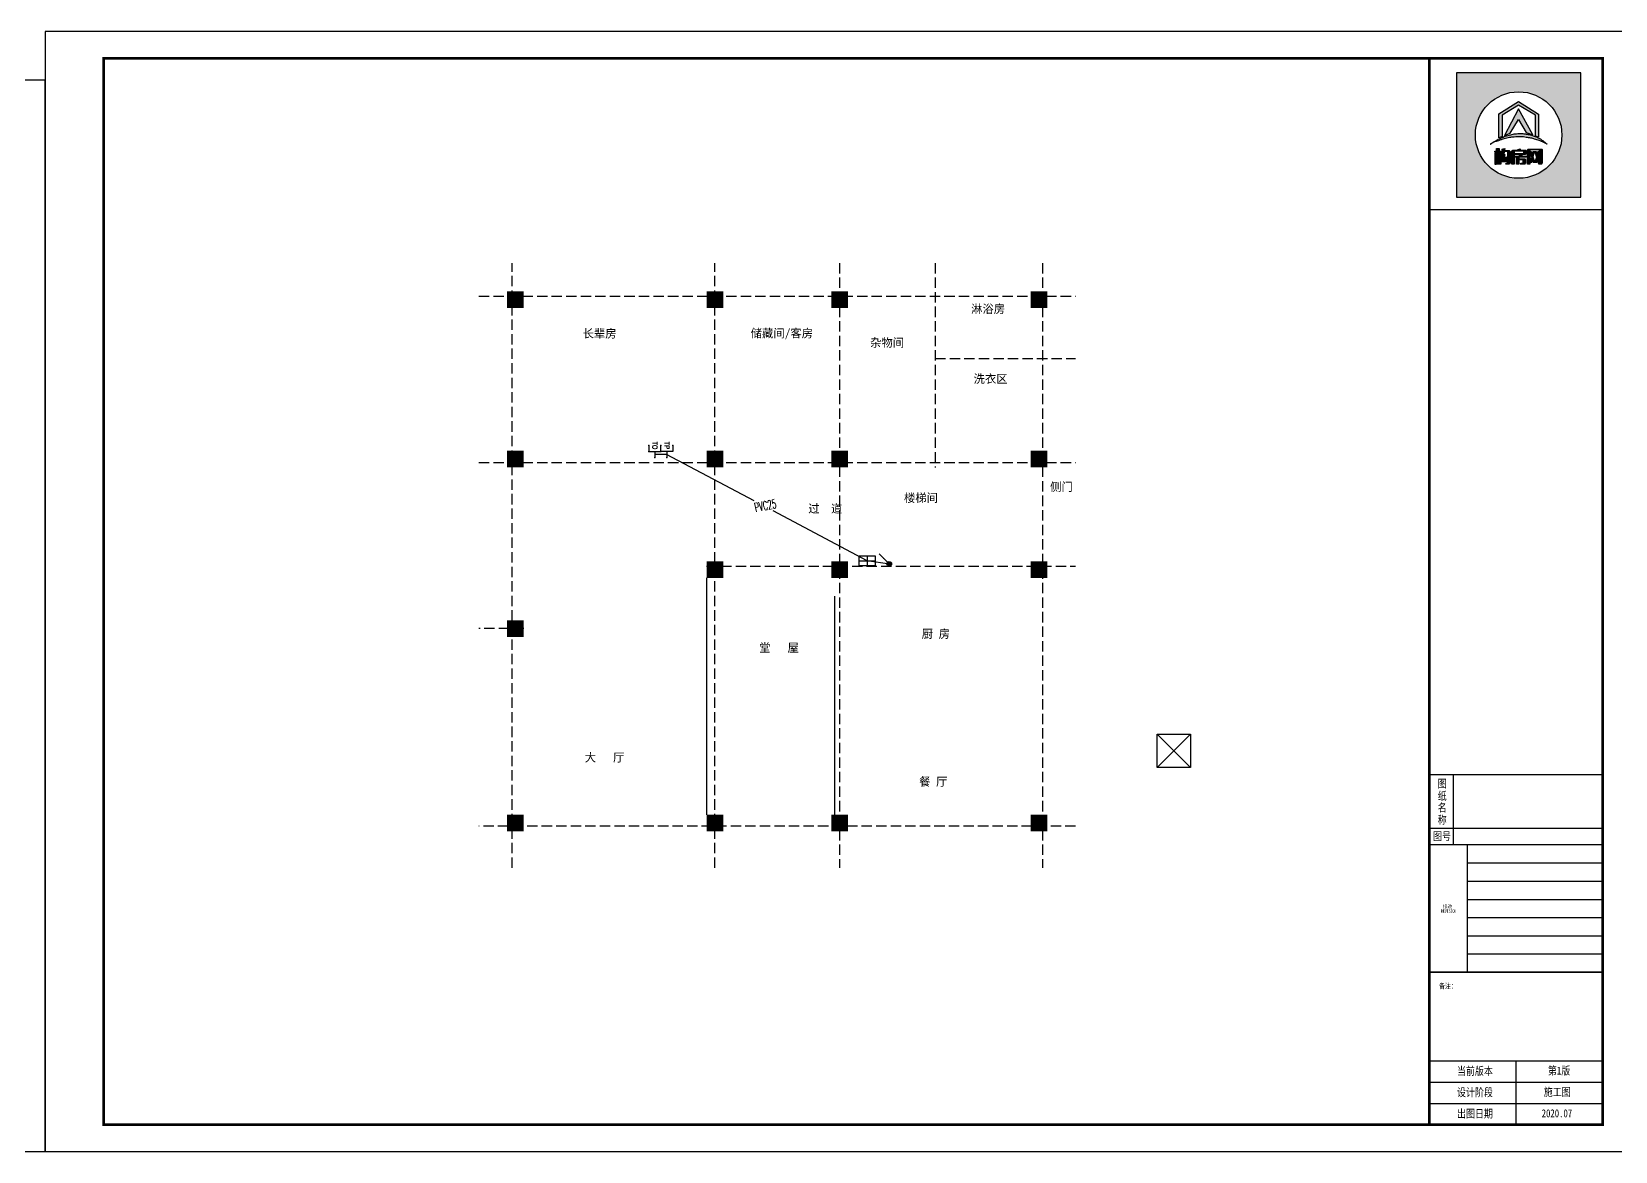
# Model space of a CAD drawing. Header units: millimetres. Extents: x -807114 to 42513, y -468455 to -61603.
# Drawn here: x -72179 to -34071, y -228981 to -202027 of the extents above; entities that cross this region are included whole.
import ezdxf
from ezdxf.enums import TextEntityAlignment as Align

# ---------------------------------------------------------------- set-up
doc = ezdxf.new("R2010")
doc.units = ezdxf.units.MM
doc.header["$LTSCALE"] = 1000
doc.linetypes.add('DASH', pattern=[0.35, 0.25, -0.1])
for name, color, linetype in [('EQUIP-箱柜', 3, 'Continuous'), ('EQUIP-通讯', 3, 'Continuous'), ('FF-文本文字', 50, 'Continuous'), ('KL截面', 30, 'Continuous'), ('LWIRE', 4, 'Continuous'), ('PUB_TEXT', 3, 'Continuous'), ('PUB_TITLE', 4, 'Continuous'), ('TEL_TEXT', 7, 'Continuous'), ('WIRE-照明', 230, 'Continuous'), ('建-轴', 1, 'Continuous')]:
    doc.layers.add(name, color=color, linetype=linetype)
doc.styles.add('_TCH_LABEL', font='COMPLEX', dxfattribs={"bigfont": 'GBCBIG'})
doc.styles.add('_TEL_DIM', font='SIMPLEX', dxfattribs={"width": 0.8, "height": 3.5, "bigfont": 'HZTXT'})
doc.styles.add('D', font='simhei.ttf', dxfattribs={"width": 0.75, "height": 7})
doc.styles.add('ZDBOX', font='simsun.ttc', dxfattribs={"width": 0.7})
doc.styles.add('宋体', font='simsun.ttc', dxfattribs={"width": 0.8})

# ---------------------------------------------------------------- blocks, each defined once
blk = doc.blocks.new('sadasfafa')
h = blk.add_hatch(color=252)
h.dxf.hatch_style = 1
h.paths.add_polyline_path([(1853311, -2488040), (1853311, -2490368), (1855639, -2490368), (1855639, -2488040)])
h.paths.add_polyline_path([(1855286, -2489204, 1), (1853664, -2489204, 1)], flags=16)
edge = h.paths.add_edge_path(flags=0)
edge.add_spline(control_points=[(1853945, -2489376), (1853935, -2489385), (1854022, -2489327), (1854064, -2489324), (1854178, -2489280), (1854273, -2489257), (1854375, -2489242), (1854470, -2489236), (1854555, -2489239), (1854630, -2489250), (1854700, -2489259), (1854781, -2489280), (1854854, -2489303), (1854917, -2489335), (1854967, -2489354), (1854993, -2489368), (1855014, -2489382), (1854982, -2489354), (1854965, -2489332), (1854910, -2489297), (1854854, -2489260), (1854784, -2489234), (1854713, -2489206), (1854640, -2489189), (1854569, -2489179), (1854497, -2489176), (1854414, -2489178), (1854321, -2489198), (1854229, -2489222), (1854147, -2489257), (1854080, -2489292), (1854021, -2489325), (1853977, -2489352), (1853953, -2489369), (1853945, -2489376)], knot_values=[0, 0, 0, 0, 114.670179, 423.637006, 763.89867, 1083.683754, 1343.405239, 1688.07646, 1952.326814, 2113.699055, 2375.693807, 2595.188681, 2872.839541, 3068.155951, 3238.592156, 3348.056762, 3361.095167, 3431.805845, 3527.265261, 3733.200323, 3952.805082, 4160.23278, 4398.128766, 4650.488133, 4837.16968, 5050.428326, 5308.684497, 5588.159898, 5913.430939, 6163.12325, 6398.139207, 6601.625078, 6772.549769, 6871.149972, 6871.149972, 6871.149972, 6871.149972], degree=3, periodic=1)
h.paths.add_polyline_path([(1854530, -2489580), (1854534, -2489580), (1854534, -2489603), (1854618, -2489603), (1854618, -2489621), (1854481, -2489621), (1854481, -2489650), (1854589, -2489650), (1854599, -2489656), (1854606, -2489666), (1854606, -2489733), (1854600, -2489742), (1854590, -2489750), (1854506, -2489750), (1854514, -2489740), (1854518, -2489731), (1854552, -2489731), (1854558, -2489728), (1854560, -2489721), (1854560, -2489675), (1854558, -2489670), (1854553, -2489667), (1854481, -2489667), (1854481, -2489750), (1854436, -2489750), (1854436, -2489626), (1854433, -2489621), (1854406, -2489621), (1854406, -2489603), (1854488, -2489603), (1854488, -2489590)], flags=0)
h.paths.add_polyline_path([(1854486, -2489468), (1854506, -2489461), (1854506, -2489485), (1854510, -2489489), (1854601, -2489489), (1854609, -2489494), (1854615, -2489502), (1854615, -2489556), (1854607, -2489564), (1854599, -2489569), (1854401, -2489569), (1854394, -2489573), (1854394, -2489750), (1854349, -2489750), (1854349, -2489504), (1854355, -2489495), (1854367, -2489489), (1854462, -2489489), (1854462, -2489474)], flags=0)
h.paths.add_polyline_path([(1854394, -2489554), (1854394, -2489512), (1854404, -2489506), (1854562, -2489506), (1854570, -2489513), (1854570, -2489554)], flags=0)
h.paths.add_polyline_path([(1854214, -2489569), (1854203, -2489632), (1854193, -2489683), (1854194, -2489689), (1854218, -2489689), (1854220, -2489683), (1854214, -2489633), (1854254, -2489614), (1854263, -2489686), (1854263, -2489700), (1854255, -2489709), (1854159, -2489709), (1854150, -2489702), (1854148, -2489692), (1854173, -2489569)], flags=0)
h.paths.add_polyline_path([(1854187, -2489466), (1854213, -2489458), (1854207, -2489496), (1854296, -2489496), (1854305, -2489498), (1854312, -2489505), (1854314, -2489513), (1854314, -2489733), (1854310, -2489741), (1854301, -2489750), (1854231, -2489750), (1854238, -2489741), (1854243, -2489730), (1854261, -2489730), (1854268, -2489727), (1854270, -2489720), (1854270, -2489531), (1854270, -2489526), (1854267, -2489521), (1854260, -2489516), (1854202, -2489516), (1854201, -2489534), (1854196, -2489558), (1854150, -2489558), (1854159, -2489535), (1854165, -2489504), (1854167, -2489471)], flags=0)
h.paths.add_polyline_path([(1854140, -2489544), (1854140, -2489750), (1854114, -2489750), (1854114, -2489544)], flags=0)
h.paths.add_polyline_path([(1854056, -2489544), (1854053, -2489750), (1854031, -2489750), (1854031, -2489544)], flags=0)
h.paths.add_polyline_path([(1854107, -2489459), (1854107, -2489508), (1854139, -2489508), (1854139, -2489527), (1854107, -2489527), (1854107, -2489750), (1854062, -2489750), (1854062, -2489527), (1854029, -2489527), (1854029, -2489508), (1854062, -2489508), (1854062, -2489459)], flags=0)
h.paths.add_polyline_path([(1854209, -2489211), (1854471, -2488714), (1854743, -2489200), (1854618, -2489155), (1854470, -2488913), (1854318, -2489172)], flags=0)
h.paths.add_polyline_path([(1854102, -2488808), (1854470, -2488575), (1854848, -2488810), (1854848, -2489247), (1854790, -2489223), (1854790, -2488832), (1854471, -2488643), (1854168, -2488829), (1854168, -2489231), (1854102, -2489257)], flags=0)
h.paths.add_polyline_path([(1854685, -2489750), (1854641, -2489750), (1854641, -2489488), (1854641, -2489484), (1854646, -2489475), (1854656, -2489467), (1854898, -2489467), (1854907, -2489471), (1854916, -2489478), (1854916, -2489731), (1854908, -2489743), (1854902, -2489750), (1854847, -2489750), (1854858, -2489732), (1854866, -2489731), (1854869, -2489724), (1854869, -2489718), (1854867, -2489718), (1854836, -2489718), (1854826, -2489684), (1854814, -2489718), (1854746, -2489718), (1854736, -2489684), (1854722, -2489718), (1854689, -2489718), (1854689, -2489709), (1854691, -2489709), (1854720, -2489621), (1854685, -2489512)], flags=0)
h.paths.add_polyline_path([(1854779, -2489518), (1854809, -2489621), (1854781, -2489709), (1854777, -2489709), (1854750, -2489621), (1854775, -2489518)], flags=0)
h = blk.add_hatch(color=7)
h.dxf.hatch_style = 1
h.paths.add_polyline_path([(1854102, -2489257), (1854168, -2489231), (1854168, -2488829), (1854471, -2488643), (1854790, -2488832), (1854790, -2489223), (1854848, -2489247), (1854848, -2488810), (1854470, -2488575), (1854102, -2488808)])
h = blk.add_hatch(color=7)
h.dxf.hatch_style = 1
h.paths.add_polyline_path([(1854318, -2489172), (1854470, -2488913), (1854618, -2489155), (1854743, -2489200), (1854471, -2488714), (1854209, -2489211)])
h = blk.add_hatch(color=7)
h.dxf.hatch_style = 1
edge = h.paths.add_edge_path()
edge.add_spline(control_points=[(1853945, -2489376), (1853953, -2489369), (1853977, -2489352), (1854021, -2489325), (1854080, -2489292), (1854147, -2489257), (1854229, -2489222), (1854321, -2489198), (1854414, -2489178), (1854497, -2489176), (1854569, -2489179), (1854640, -2489189), (1854713, -2489206), (1854784, -2489234), (1854854, -2489260), (1854910, -2489297), (1854965, -2489332), (1854982, -2489354), (1855014, -2489382), (1854993, -2489368), (1854967, -2489354), (1854917, -2489335), (1854854, -2489303), (1854781, -2489280), (1854700, -2489259), (1854630, -2489250), (1854555, -2489239), (1854470, -2489236), (1854375, -2489242), (1854273, -2489257), (1854178, -2489280), (1854064, -2489324), (1854022, -2489327), (1853935, -2489385), (1853945, -2489376)], knot_values=[0, 0, 0, 0, 98.600203, 269.524894, 473.010766, 708.026723, 957.719033, 1282.990074, 1562.465475, 1820.721647, 2033.980292, 2220.661839, 2473.021206, 2710.917192, 2918.34489, 3137.949649, 3343.884711, 3439.344127, 3510.054805, 3523.09321, 3632.557816, 3802.994021, 3998.310431, 4275.961291, 4495.456165, 4757.450917, 4918.823158, 5183.073513, 5527.744733, 5787.466218, 6107.251302, 6447.512966, 6756.479793, 6871.149972, 6871.149972, 6871.149972, 6871.149972], degree=3, periodic=1)
h = blk.add_hatch(color=7)
h.dxf.hatch_style = 1
h.paths.add_polyline_path([(1854062, -2489459), (1854062, -2489508), (1854029, -2489508), (1854029, -2489527), (1854062, -2489527), (1854062, -2489750), (1854107, -2489750), (1854107, -2489527), (1854139, -2489527), (1854139, -2489508), (1854107, -2489508), (1854107, -2489459)])
h = blk.add_hatch(color=7)
h.dxf.hatch_style = 1
h.paths.add_polyline_path([(1854031, -2489544), (1854031, -2489750), (1854053, -2489750), (1854056, -2489544)])
h = blk.add_hatch(color=7)
h.dxf.hatch_style = 1
h.paths.add_polyline_path([(1854114, -2489544), (1854114, -2489750), (1854140, -2489750), (1854140, -2489544)])
h = blk.add_hatch(color=7)
h.dxf.hatch_style = 1
h.paths.add_polyline_path([(1854173, -2489569), (1854148, -2489692), (1854150, -2489702), (1854159, -2489709), (1854255, -2489709), (1854263, -2489700), (1854263, -2489686), (1854254, -2489614), (1854214, -2489633), (1854220, -2489683), (1854218, -2489689), (1854194, -2489689), (1854193, -2489683), (1854203, -2489632), (1854214, -2489569)])
h = blk.add_hatch(color=7)
h.dxf.hatch_style = 1
h.paths.add_polyline_path([(1854167, -2489471), (1854165, -2489504), (1854159, -2489535), (1854150, -2489558), (1854196, -2489558), (1854201, -2489534), (1854202, -2489516), (1854260, -2489516), (1854267, -2489521), (1854270, -2489526), (1854270, -2489531), (1854270, -2489720), (1854268, -2489727), (1854261, -2489730), (1854243, -2489730), (1854238, -2489741), (1854231, -2489750), (1854301, -2489750), (1854310, -2489741), (1854314, -2489733), (1854314, -2489513), (1854312, -2489505), (1854305, -2489498), (1854296, -2489496), (1854207, -2489496), (1854213, -2489458), (1854187, -2489466)])
h = blk.add_hatch(color=7)
h.dxf.hatch_style = 1
h.paths.add_polyline_path([(1854462, -2489474), (1854462, -2489489), (1854367, -2489489), (1854355, -2489495), (1854349, -2489504), (1854349, -2489750), (1854394, -2489750), (1854394, -2489573), (1854401, -2489569), (1854599, -2489569), (1854607, -2489564), (1854615, -2489556), (1854615, -2489502), (1854609, -2489494), (1854601, -2489489), (1854510, -2489489), (1854506, -2489485), (1854506, -2489461), (1854486, -2489468)])
h.paths.add_polyline_path([(1854394, -2489554), (1854394, -2489512), (1854404, -2489506), (1854562, -2489506), (1854570, -2489513), (1854570, -2489554)], flags=16)
h = blk.add_hatch(color=7)
h.dxf.hatch_style = 1
h.paths.add_polyline_path([(1854685, -2489512), (1854685, -2489493), (1854693, -2489483), (1854862, -2489483), (1854869, -2489491), (1854869, -2489724), (1854866, -2489731), (1854858, -2489732), (1854847, -2489750), (1854902, -2489750), (1854908, -2489743), (1854916, -2489731), (1854916, -2489478), (1854907, -2489471), (1854898, -2489467), (1854656, -2489467), (1854646, -2489475), (1854641, -2489484), (1854641, -2489488), (1854641, -2489750), (1854685, -2489750)])
h = blk.add_hatch(color=7)
h.dxf.hatch_style = 1
h.paths.add_polyline_path([(1854866, -2489709), (1854840, -2489621), (1854866, -2489512), (1854836, -2489512), (1854824, -2489558), (1854808, -2489512), (1854745, -2489512), (1854734, -2489557), (1854719, -2489512), (1854689, -2489512), (1854720, -2489621), (1854691, -2489709), (1854689, -2489709), (1854689, -2489710), (1854689, -2489718), (1854722, -2489718), (1854736, -2489684), (1854746, -2489718), (1854814, -2489718), (1854826, -2489684), (1854836, -2489718), (1854867, -2489718), (1854867, -2489709)])
h.paths.add_polyline_path([(1854779, -2489518), (1854809, -2489621), (1854781, -2489709), (1854777, -2489709), (1854750, -2489621), (1854775, -2489518)], flags=16)
h = blk.add_hatch(color=7)
h.dxf.hatch_style = 1
h.paths.add_polyline_path([(1854488, -2489590), (1854488, -2489603), (1854406, -2489603), (1854406, -2489621), (1854433, -2489621), (1854436, -2489626), (1854436, -2489750), (1854481, -2489750), (1854481, -2489667), (1854553, -2489667), (1854558, -2489670), (1854560, -2489675), (1854560, -2489721), (1854558, -2489728), (1854552, -2489731), (1854518, -2489731), (1854514, -2489740), (1854506, -2489750), (1854590, -2489750), (1854600, -2489742), (1854606, -2489733), (1854606, -2489666), (1854599, -2489656), (1854589, -2489650), (1854481, -2489650), (1854481, -2489621), (1854618, -2489621), (1854618, -2489603), (1854534, -2489603), (1854534, -2489580), (1854530, -2489580)])
for points in [[(1855639, -2488040), (1853311, -2488040), (1853311, -2490368), (1855639, -2490368)], [(1854102, -2489257), (1854102, -2488808), (1854470, -2488575), (1854848, -2488810), (1854848, -2489247), (1854790, -2489223), (1854790, -2488832), (1854471, -2488643), (1854168, -2488829), (1854168, -2489231)], [(1854209, -2489211), (1854318, -2489172), (1854470, -2488913), (1854618, -2489155), (1854743, -2489200), (1854471, -2488714)], [(1854062, -2489459), (1854107, -2489459), (1854107, -2489508), (1854139, -2489508), (1854139, -2489527), (1854107, -2489527), (1854107, -2489750), (1854062, -2489750), (1854062, -2489527), (1854029, -2489527), (1854029, -2489508), (1854062, -2489508)], [(1854056, -2489544), (1854031, -2489544), (1854031, -2489750), (1854053, -2489750)], [(1854114, -2489544), (1854140, -2489544), (1854140, -2489750), (1854114, -2489750)], [(1854462, -2489474), (1854486, -2489468), (1854506, -2489461), (1854506, -2489485), (1854510, -2489489), (1854601, -2489489), (1854609, -2489494), (1854615, -2489502), (1854615, -2489556), (1854607, -2489564), (1854599, -2489569), (1854401, -2489569), (1854394, -2489573), (1854394, -2489750), (1854349, -2489750), (1854349, -2489504), (1854355, -2489495), (1854367, -2489489), (1854462, -2489489)], [(1854394, -2489554), (1854570, -2489554), (1854570, -2489513), (1854562, -2489506), (1854404, -2489506), (1854394, -2489512)], [(1854641, -2489750), (1854641, -2489488), (1854641, -2489484), (1854646, -2489475), (1854656, -2489467), (1854898, -2489467), (1854907, -2489471), (1854916, -2489478), (1854916, -2489731), (1854908, -2489743), (1854902, -2489750), (1854847, -2489750), (1854858, -2489732), (1854866, -2489731), (1854869, -2489724), (1854869, -2489491), (1854862, -2489483), (1854693, -2489483), (1854685, -2489493), (1854685, -2489750)], [(1854775, -2489518), (1854779, -2489518), (1854809, -2489621), (1854781, -2489709), (1854777, -2489709), (1854750, -2489621)], [(1854488, -2489590), (1854530, -2489580), (1854534, -2489580), (1854534, -2489603), (1854618, -2489603), (1854618, -2489621), (1854481, -2489621), (1854481, -2489650), (1854589, -2489650), (1854599, -2489656), (1854606, -2489666), (1854606, -2489733), (1854600, -2489742), (1854590, -2489750), (1854506, -2489750), (1854514, -2489740), (1854518, -2489731), (1854552, -2489731), (1854558, -2489728), (1854560, -2489721), (1854560, -2489675), (1854558, -2489670), (1854553, -2489667), (1854481, -2489667), (1854481, -2489750), (1854436, -2489750), (1854436, -2489626), (1854433, -2489621), (1854406, -2489621), (1854406, -2489603), (1854488, -2489603)]]:
    blk.add_lwpolyline(points, close=True)
for points in [[(1854173, -2489569), (1854214, -2489569), (1854203, -2489632), (1854193, -2489683), (1854194, -2489689), (1854218, -2489689), (1854220, -2489683), (1854214, -2489633), (1854254, -2489614), (1854263, -2489686), (1854263, -2489700), (1854255, -2489709), (1854159, -2489709), (1854150, -2489702), (1854148, -2489692), (1854173, -2489569)], [(1854167, -2489471), (1854187, -2489466), (1854213, -2489458), (1854207, -2489496), (1854296, -2489496), (1854305, -2489498), (1854312, -2489505), (1854314, -2489513), (1854314, -2489733), (1854310, -2489741), (1854301, -2489750), (1854231, -2489750), (1854238, -2489741), (1854243, -2489730), (1854261, -2489730), (1854268, -2489727), (1854270, -2489720), (1854270, -2489531), (1854270, -2489526), (1854267, -2489521), (1854260, -2489516), (1854202, -2489516), (1854201, -2489534), (1854196, -2489558), (1854150, -2489558), (1854150, -2489558), (1854159, -2489535), (1854165, -2489504), (1854167, -2489471)], [(1854866, -2489709), (1854866, -2489709), (1854867, -2489709), (1854867, -2489718), (1854836, -2489718), (1854826, -2489684), (1854814, -2489718), (1854746, -2489718), (1854736, -2489684), (1854722, -2489718), (1854689, -2489718), (1854689, -2489710), (1854689, -2489709), (1854691, -2489709), (1854720, -2489621), (1854689, -2489512)]]:
    blk.add_lwpolyline(points)
at = {"color": 7}
blk.add_lwpolyline([(1854689, -2489512), (1854719, -2489512), (1854734, -2489557), (1854745, -2489512), (1854808, -2489512), (1854824, -2489558), (1854836, -2489512), (1854866, -2489512), (1854840, -2489621), (1854866, -2489709)], dxfattribs=at)
blk.add_circle((1854475, -2489204), 811)
at = {"start_tangent": (-0.74079, -0.671736), "end_tangent": (-0.74079, -0.671736)}
blk.add_spline([(1853945, -2489376), (1853977, -2489357), (1854071, -2489318), (1854178, -2489282), (1854280, -2489257), (1854365, -2489245), (1854479, -2489238), (1854566, -2489241), (1854619, -2489248), (1854704, -2489261), (1854775, -2489279), (1854861, -2489308), (1854920, -2489335), (1854972, -2489357), (1855003, -2489375), (1855007, -2489377), (1854990, -2489361), (1854968, -2489339), (1854913, -2489299), (1854851, -2489261), (1854787, -2489235), (1854714, -2489208), (1854633, -2489189), (1854572, -2489180), (1854501, -2489177), (1854416, -2489181), (1854326, -2489198), (1854222, -2489227), (1854146, -2489259), (1854077, -2489294), (1854019, -2489327), (1853971, -2489357), (1853945, -2489376)], degree=3, dxfattribs=at)
blk = doc.blocks.new('$equip$00001382')
for p, q in [((-0.5, 0.5), (-0.5, 1)), ((0.5, 0.5), (-0.5, 0.5)), ((0, 0.5), (0, 0)), ((0.5, 1), (0.5, 0.5))]:
    blk.add_line(p, q)
for p in [(-0.5, 1), (0, 0.5), (0, 0), (0.5, 1)]:
    blk.add_point(p)
at = {"style": '_TCH_LABEL', "flags": 8}
blk.add_attdef('$TEXT$', text='', height=0.4, dxfattribs=at).set_placement((0, 1), align=Align.MIDDLE_CENTER)
at = {"style": '_TCH_LABEL', "flags": 9}
blk.add_attdef('A', (0, 0), '', height=0.00002, dxfattribs=at)
blk = doc.blocks.new('$equip$00001674')
for p, q in [((-0.5, 0.5), (-0.5, 1)), ((0.5, 0.5), (-0.5, 0.5)), ((0, 0.5), (0, 0)), ((0.5, 1), (0.5, 0.5))]:
    blk.add_line(p, q)
for p in [(-0.5, 1), (-0.5, 0.5), (0, 0), (0.5, 1), (0.5, 0.5)]:
    blk.add_point(p)
at = {"style": '_TCH_LABEL', "flags": 8}
blk.add_attdef('$TEXT$', text='', height=0.4, dxfattribs=at).set_placement((0, 1), align=Align.MIDDLE_CENTER)
at = {"style": '_TCH_LABEL', "flags": 9}
blk.add_attdef('A', (0, 0), '', height=0.00002, dxfattribs=at)

msp = doc.modelspace()

# ---------------------------------------------------------------- hatches: boundary and pattern name
h = msp.add_hatch(color=251)
h.dxf.hatch_style = 1
h.paths.add_polyline_path([(-60738.3, -208676.7), (-60338.3, -208676.7), (-60338.3, -208276.7), (-60738.3, -208276.7)])
h = msp.add_hatch(color=251)
h.dxf.hatch_style = 1
h.paths.add_polyline_path([(-55938.3, -208676.7), (-55538.3, -208676.7), (-55538.3, -208276.7), (-55938.3, -208276.7)])
h = msp.add_hatch(color=251)
h.dxf.hatch_style = 1
h.paths.add_polyline_path([(-52938.3, -208676.7), (-52538.3, -208676.7), (-52538.3, -208276.7), (-52938.3, -208276.7)])
h = msp.add_hatch(color=251)
h.dxf.hatch_style = 1
h.paths.add_polyline_path([(-48138.3, -208676.7), (-47738.3, -208676.7), (-47738.3, -208276.7), (-48138.3, -208276.7)])
h = msp.add_hatch(color=251)
h.dxf.hatch_style = 1
h.paths.add_polyline_path([(-60738.3, -212116.7), (-60338.3, -212116.7), (-60338.3, -212516.7), (-60738.3, -212516.7)])
h = msp.add_hatch(color=251)
h.dxf.hatch_style = 1
h.paths.add_polyline_path([(-55938.3, -212116.7), (-55938.3, -212516.7), (-55538.3, -212516.7), (-55538.3, -212116.7)])
h = msp.add_hatch(color=251)
h.dxf.hatch_style = 1
h.paths.add_polyline_path([(-52938.3, -212116.7), (-52938.3, -212516.7), (-52538.3, -212516.7), (-52538.3, -212116.7)])
h = msp.add_hatch(color=251)
h.dxf.hatch_style = 1
h.paths.add_polyline_path([(-48138.3, -212116.7), (-47738.3, -212116.7), (-47738.3, -212516.7), (-48138.3, -212516.7)])
h = msp.add_hatch(color=251)
h.dxf.hatch_style = 1
h.paths.add_polyline_path([(-55938.3, -214776.7), (-55938.3, -215176.7), (-55538.3, -215176.7), (-55538.3, -214776.7)])
h = msp.add_hatch(color=251)
h.dxf.hatch_style = 1
h.paths.add_polyline_path([(-52938.3, -214776.7), (-52938.3, -215176.7), (-52538.3, -215176.7), (-52538.3, -214776.7)])
h = msp.add_hatch(color=251)
h.dxf.hatch_style = 1
h.paths.add_polyline_path([(-48138.3, -214776.7), (-47738.3, -214776.7), (-47738.3, -215176.7), (-48138.3, -215176.7)])
h = msp.add_hatch(color=251)
h.dxf.hatch_style = 1
h.paths.add_polyline_path([(-60738.3, -216196.7), (-60338.3, -216196.7), (-60338.3, -216596.7), (-60738.3, -216596.7)])
h = msp.add_hatch(color=251)
h.dxf.hatch_style = 1
h.paths.add_polyline_path([(-60738.3, -220876.7), (-60738.3, -221276.7), (-60338.3, -221276.7), (-60338.3, -220876.7)])
h = msp.add_hatch(color=251)
h.dxf.hatch_style = 1
h.paths.add_polyline_path([(-55938.3, -220876.7), (-55938.3, -221276.7), (-55538.3, -221276.7), (-55538.3, -220876.7)])
h = msp.add_hatch(color=251)
h.dxf.hatch_style = 1
h.paths.add_polyline_path([(-52938.3, -220876.7), (-52938.3, -221276.7), (-52538.3, -221276.7), (-52538.3, -220876.7)])
h = msp.add_hatch(color=251)
h.dxf.hatch_style = 1
h.paths.add_polyline_path([(-48138.3, -220876.7), (-48138.3, -221276.7), (-47738.3, -221276.7), (-47738.3, -220876.7)])
at = {"layer": 'LWIRE'}
msp.add_hatch(color=256, dxfattribs=at).paths.add_polyline_path([(-51783.3, -214600), (-51688, -214721), (-51665.2, -214693.1)])
h = msp.add_hatch(color=256, dxfattribs=at)
edge = h.paths.add_edge_path()
edge.add_arc((-51543.7, -214839.1), 57.6, 90, 450)

# ---------------------------------------------------------------- linework, layer by layer
at = {"color": 251}
for p, q in [((-55938.3, -215176.7), (-55938.3, -220876.7)), ((-52858.3, -215616.7), (-52858.3, -220876.7)), ((-44294.9, -218938.5), (-45094.4, -219738)), ((-45094.4, -218938.5), (-44294.9, -219738))]:
    msp.add_line(p, q, dxfattribs=at)
for p, q in [((-37965.8, -221600.8), (-37965.8, -219916.1)), ((-38543.4, -221199.7), (-34371.8, -221199.7))]:
    msp.add_line(p, q)
at = {"const_width": 32.1}
for points in [[(-38543.4, -206314.3), (-34371.8, -206314.3)], [(-38543.4, -219916.1), (-34371.8, -219916.1)], [(-38543.4, -221600.8), (-34371.8, -221600.8)], [(-38543.4, -224667.2), (-34371.8, -224667.2)]]:
    msp.add_lwpolyline(points, dxfattribs=at)
at = {"layer": 'EQUIP-箱柜'}
for p, q in [((-52266.2, -214765.8), (-51882.2, -214765.8)), ((-52074.2, -214645.8), (-52074.2, -214885.8))]:
    msp.add_line(p, q, dxfattribs=at)
msp.add_lwpolyline([(-51882.2, -214645.8), (-51882.2, -214885.8), (-52266.2, -214885.8), (-52266.2, -214645.8)], close=True, dxfattribs=at)
at = {"layer": 'FF-文本文字'}
msp.add_lwpolyline([(-45094.4, -218938.5), (-44294.9, -218938.5), (-44294.9, -219738), (-45094.4, -219738)], close=True, dxfattribs=at)
at = {"layer": 'LWIRE'}
msp.add_line((-51783.7, -214599.7), (-51581.1, -214802.4), dxfattribs=at)
msp.add_circle((-51543.7, -214839.1), 57.6, dxfattribs=at)
at = {"layer": 'PUB_TITLE'}
for p, q in [((-38543.4, -226799.2), (-34371.8, -226799.2)), ((-36457.6, -228339.4), (-36457.6, -226799.2)), ((-38543.4, -227312.6), (-34371.8, -227312.6)), ((-38543.4, -227826), (-34371.8, -227826))]:
    msp.add_line(p, q, dxfattribs=at)
for points in [[(-71851.5, -228981.2), (-33730.1, -228981.2), (-33730.1, -202026.7), (-71851.5, -202026.7)], [(-70445.1, -228339.4), (-34371.8, -228339.4), (-34371.8, -202668.4), (-70445.1, -202668.4)], [(-108317.5, -228981.2), (-71851.5, -228981.2), (-71851.5, -203197.1), (-108317.5, -203197.1)]]:
    msp.add_lwpolyline(points, close=True, dxfattribs=at)
at = {"layer": 'PUB_TITLE', "const_width": 64.2}
msp.add_lwpolyline([(-70445.1, -228339.4), (-34371.8, -228339.4), (-34371.8, -202668.4), (-70445.1, -202668.4)], close=True, dxfattribs=at)
msp.add_lwpolyline([(-38543.4, -228339.4), (-38543.4, -202668.4)], dxfattribs=at)
at = {"layer": 'PUB_TITLE'}
msp.add_lwpolyline([(-38543.4, -224667.2), (-34371.8, -224667.2)], dxfattribs=at)
for points in [[(-37635.7, -221600.8), (-37635.7, -221600.8), (-37635.7, -224647.9), (-37635.7, -224647.9)], [(-37635.7, -222038.8), (-37635.7, -222038.8), (-35204.7, -222038.8), (-34371.8, -222038.8)], [(-37635.7, -222476.9), (-37635.7, -222476.9), (-35204.7, -222476.9), (-34371.8, -222476.9)], [(-37635.7, -222914.9), (-37635.7, -222914.9), (-35204.7, -222914.9), (-34371.8, -222914.9)], [(-37635.7, -223353), (-37635.7, -223353), (-35204.7, -223353), (-34371.8, -223353)], [(-37635.7, -223791.1), (-37635.7, -223791.1), (-35204.7, -223791.1), (-34371.8, -223791.1)], [(-37635.7, -224229.1), (-37635.7, -224229.1), (-35204.7, -224229.1), (-34371.8, -224229.1)]]:
    msp.add_open_spline(points, degree=3, dxfattribs=at)
at = {"layer": 'WIRE-照明'}
for p, q in [((-56893.6, -212204.6), (-57181.6, -212204.8)), ((-54794.8, -213321.9), (-56900.1, -212204.6)), ((-52074.2, -214765.8), (-54335.1, -213565.9)), ((-51540.1, -214843.9), (-52074.2, -214765.8))]:
    msp.add_line(p, q, dxfattribs=at)
at = {"layer": '建-轴', "linetype": 'DASH'}
for p, q in [((-60618.3, -222156.7), (-60618.3, -207596.7)), ((-55738.3, -222156.7), (-55738.3, -207596.7)), ((-52738.3, -207596.7), (-52738.3, -222156.7)), ((-50438.3, -207596.7), (-50438.3, -212516.7)), ((-47858.3, -207596.7), (-47858.3, -222156.7)), ((-61418.3, -208396.7), (-47058.3, -208396.7)), ((-50438.3, -209896.7), (-47058.3, -209896.7)), ((-61418.3, -212396.7), (-47058.3, -212396.7)), ((-55938.3, -214896.7), (-47058.3, -214896.7)), ((-60338.3, -216396.7), (-61418.3, -216396.7)), ((-47058.3, -221156.7), (-61418.3, -221156.7))]:
    msp.add_line(p, q, dxfattribs=at)

# ---------------------------------------------------------------- block references
at = {"xscale": 1.28304, "yscale": 1.28304, "zscale": 1.28304}
msp.add_blockref('sadasfafa', (-2415763.4, 2989233.6), dxfattribs=at)
at = {"layer": 'EQUIP-通讯'}
ref = msp.add_blockref('$equip$00001674', (-57181.6, -212276.7), dxfattribs=dict(at, xscale=-288, yscale=288, zscale=288, rotation=359.9999999999997))
ref.add_attrib('$TEXT$', 'TO', dxfattribs={"layer": '0', "height": 115.2, "rotation": 270, "style": '_TCH_LABEL', "flags": 8}).set_placement((-57181.6, -211989), align=Align.MIDDLE_CENTER)
ref = msp.add_blockref('$equip$00001382', (-56893.6, -212276.5), dxfattribs=dict(at, xscale=288, yscale=288, zscale=288))
ref.add_attrib('$TEXT$', 'TP', dxfattribs={"layer": '0', "height": 115.2, "rotation": 270, "style": '_TCH_LABEL', "flags": 8}).set_placement((-56893.6, -211988.8), align=Align.MIDDLE_CENTER)

# ---------------------------------------------------------------- texts
at = {"style": 'ZDBOX', "width": 0.8}
for s, height, p in [('图', 192.5, (-38237.2, -220130.8)), ('纸', 192.5, (-38237.2, -220421.3)), ('名', 192.5, (-38237.2, -220701.9)), ('称', 192.5, (-38237.2, -220997)), ('图号', 192.53, (-38241.1, -221394.1)), ('备注：', 128.35, (-38100.1, -224997.8))]:
    msp.add_text(s, height=height, dxfattribs=at).set_placement(p, align=Align.MIDDLE)
for s, p in [('当前版本', (-37880.8, -227143.9)), ('第1版', (-35692.3, -227135.1)), ('设计阶段', (-37880.8, -227657.3)), ('施工图', (-35792.8, -227648.5)), ('出图日期', (-37880.8, -228170.8)), ('2020.07', (-35843.1, -228162))]:
    msp.add_text(s, height=192.53, dxfattribs=at).set_placement(p)
at = {"layer": 'KL截面', "linetype": 'ByBlock', "style": 'D'}
for s, p in [('淋浴房', (-49574, -208801.2)), ('长辈房', (-58922, -209395)), ('储藏间/客房', (-54877.1, -209388.5)), ('杂物间', (-52003.8, -209615.1)), ('洗衣区', (-49513.9, -210484.4)), ('侧门', (-47672.1, -213085.4)), ('过  道', (-53491.1, -213610.3)), ('楼梯间', (-51189.6, -213350.4)), ('厨 房', (-50762.7, -216624.2)), ('堂   屋', (-54672.4, -216958.6)), ('大   厅', (-58870.3, -219600.8)), ('餐 厅', (-50825.6, -220182.6))]:
    msp.add_text(s, height=200, dxfattribs=at).set_placement(p)
at = {"layer": 'PUB_TEXT', "color": 8, "style": '宋体', "width": 0.7}
msp.add_text('REVISION', height=81.59, dxfattribs=at).set_placement((-38268.7, -223262.5), align=Align.BOTTOM_LEFT)
at = {"layer": 'PUB_TEXT', "color": 8, "style": '宋体'}
msp.add_text('修改', height=81.59, dxfattribs=at).set_placement((-38224.3, -223128.7))
at = {"layer": 'TEL_TEXT', "style": '_TEL_DIM', "width": 0.564706}
msp.add_text('PVC25', height=217.6, rotation=10.88803, dxfattribs=at).set_placement((-54761.2, -213592.4, 0))

doc.saveas('drawing.dxf')
